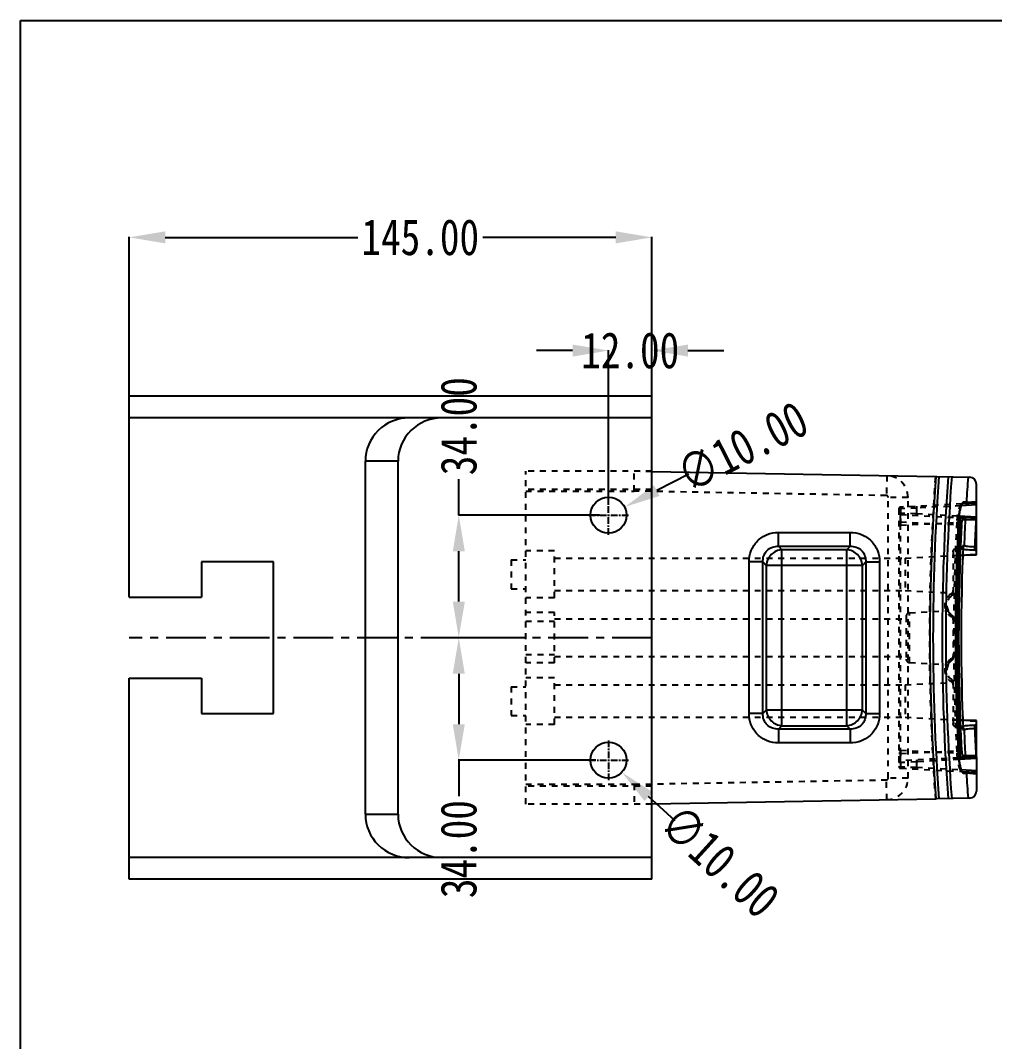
# Model space of a CAD drawing. Header units: millimetres. Extents: x 1147 to 12155, y -6137 to -4403.
# Drawn here: x 9111.6 to 9381.9, y -5261.1 to -4977.8 of the extents above; entities that cross this region are included whole.
import ezdxf

# ---------------------------------------------------------------- set-up
doc = ezdxf.new("R2010")
doc.units = ezdxf.units.MM
doc.header["$LTSCALE"] = 16.335
doc.header["$PDMODE"] = 3
doc.header["$PDSIZE"] = 0.3125
doc.linetypes.add('CENTER', pattern=[0.6, 0.375, -0.075, 0.075, -0.075])
doc.linetypes.add('HIDDEN', pattern=[0.2, 0.1, -0.1])
doc.layers.get('0').update_dxf_attribs({"linetype": 'CONTINUOUS'})
doc.layers.get('Defpoints').update_dxf_attribs({"linetype": 'CONTINUOUS'})
doc.layers.add('DEFAULT_2', color=8, linetype='HIDDEN')
doc.styles.get("Standard").update_dxf_attribs({"font": 'txt', "width": 0.8})
doc.dimstyles.get("Standard").update_dxf_attribs({"dimtxt": 0.15625, "dimasz": 0.1875, "dimexe": 0.125, "dimexo": 0.0625, "dimtad": 0, "dimtih": 1, "dimtoh": 1, "dimdsep": 46, "dimtxsty": 'Standard', "dimcen": 0.09, "dimadec": 0, "dimazin": 0, "dimtp": 0.01, "dimtm": 0.01, "dimtfac": 1, "dimtofl": 0, "dimtmove": 0, "dimatfit": 3, "dimfxl": 0, "dimtolj": 1, "dimarcsym": 0})
doc.dimstyles.new('STANDARD$0', dxfattribs={"dimscale": 2, "dimtxt": 3, "dimasz": 3, "dimexe": 1.25, "dimexo": 0.625, "dimgap": 0.5, "dimtad": 0, "dimdsep": 46, "dimlunit": 6, "dimtxsty": 'Standard', "dimblk": 'CLOSEDBLANK', "dimcen": 0, "dimclrt": 2, "dimazin": 2, "dimtfac": 2, "dimtmove": 1, "dimatfit": 3, "dimfxl": 0, "dimtolj": 1, "dimtzin": 0, "dimarcsym": 0})

# ---------------------------------------------------------------- blocks, each defined once
blk = doc.blocks.new('*D1003')
at = {"color": 4, "lineweight": -2}
for p, q in [((9264.8, -5069.4), (9254.8, -5069.4)), ((9274.8, -5111.98), (9274.8, -5069.28)), ((9286.8, -5111.98), (9286.8, -5069.28)), ((9296.8, -5069.4), (9306.8, -5069.4))]:
    blk.add_line(p, q, dxfattribs=at)
at = {"color": 4}
for points in [[(9264.8, -5067.74), (9264.8, -5071.07), (9274.8, -5069.4)], [(9296.8, -5067.74), (9296.8, -5071.07), (9286.8, -5069.4)]]:
    blk.add_solid(points, dxfattribs=at)
at = {"layer": 'Defpoints', "color": 0}
for p in [(9286.8, -5069.4), (9274.8, -5112.04), (9286.8, -5112.04)]:
    blk.add_point(p, dxfattribs=at)
at = {"color": 6, "insert": (9280.8, -5069.4), "char_height": 10, "attachment_point": 5}
blk.add_mtext('\\A1;12.00', dxfattribs=at)
blk = doc.blocks.new('*D1004')
at = {"color": 4, "lineweight": -2}
for p, q in [((9233.24, -5115.07), (9233.24, -5105.07)), ((9272.28, -5115.07), (9233.12, -5115.07)), ((9233.24, -5139.07), (9233.24, -5125.07)), ((9248.72, -5149.07), (9233.12, -5149.07))]:
    blk.add_line(p, q, dxfattribs=at)
at = {"color": 4}
for points in [[(9231.57, -5125.07), (9234.91, -5125.07), (9233.24, -5115.07)], [(9231.57, -5139.07), (9234.91, -5139.07), (9233.24, -5149.07)]]:
    blk.add_solid(points, dxfattribs=at)
at = {"layer": 'Defpoints', "color": 0}
for p in [(9272.34, -5115.07), (9233.24, -5149.07), (9248.78, -5149.07)]:
    blk.add_point(p, dxfattribs=at)
at = {"color": 6, "insert": (9233.24, -5090.4), "char_height": 10, "attachment_point": 5, "rotation": 90}
blk.add_mtext('\\A1;34.00', dxfattribs=at)
blk = doc.blocks.new('*D1005')
at = {"color": 4, "lineweight": -2}
for p, q in [((9248.72, -5149.07), (9233.11, -5149.07)), ((9233.23, -5159.07), (9233.23, -5173.07)), ((9271.24, -5183.07), (9233.11, -5183.07)), ((9233.23, -5183.07), (9233.23, -5193.07))]:
    blk.add_line(p, q, dxfattribs=at)
at = {"color": 4}
for points in [[(9231.56, -5159.07), (9234.9, -5159.07), (9233.23, -5149.07)], [(9231.56, -5173.07), (9234.9, -5173.07), (9233.23, -5183.07)]]:
    blk.add_solid(points, dxfattribs=at)
at = {"layer": 'Defpoints', "color": 0}
for p in [(9248.78, -5149.07), (9233.23, -5183.07), (9271.3, -5183.07)]:
    blk.add_point(p, dxfattribs=at)
at = {"color": 6, "insert": (9233.23, -5207.73), "char_height": 10, "attachment_point": 5, "rotation": 90}
blk.add_mtext('\\A1;34.00', dxfattribs=at)
blk = doc.blocks.new('*D1006')
at = {"color": 4, "lineweight": -2}
blk.add_line((9293.31, -5199.87), (9285.91, -5193.15), dxfattribs=at)
at = {"color": 4}
blk.add_solid([(9287.03, -5191.92), (9284.79, -5194.39), (9278.51, -5186.43)], dxfattribs=at)
at = {"layer": 'Defpoints', "color": 0}
for p in [(9271.1, -5179.71), (9278.51, -5186.43)]:
    blk.add_point(p, dxfattribs=at)
at = {"color": 6, "insert": (9305.65, -5211.08), "char_height": 10, "attachment_point": 5, "rotation": 317.7579}
blk.add_mtext('\\A1;∅10.00', dxfattribs=at)
blk = doc.blocks.new('*D1007')
at = {"color": 4, "lineweight": -2}
blk.add_line((9297.08, -5103.71), (9288.17, -5108.26), dxfattribs=at)
at = {"color": 4}
blk.add_solid([(9287.41, -5106.77), (9288.92, -5109.74), (9279.26, -5112.8)], dxfattribs=at)
at = {"layer": 'Defpoints', "color": 0}
for p in [(9279.26, -5112.8), (9270.35, -5117.34)]:
    blk.add_point(p, dxfattribs=at)
at = {"color": 6, "insert": (9311.93, -5096.15), "char_height": 10, "attachment_point": 5, "rotation": 27.0099}
blk.add_mtext('\\A1;∅10.00', dxfattribs=at)
blk = doc.blocks.new('*D1002')
at = {"color": 4, "lineweight": -2}
for p, q in [((9141.8, -5082.01), (9141.8, -5037.87)), ((9151.8, -5038), (9205.21, -5038)), ((9276.8, -5038), (9239.88, -5038)), ((9286.8, -5082.51), (9286.8, -5037.87))]:
    blk.add_line(p, q, dxfattribs=at)
at = {"color": 4}
for points in [[(9151.8, -5036.33), (9151.8, -5039.67), (9141.8, -5038)], [(9276.8, -5036.33), (9276.8, -5039.67), (9286.8, -5038)]]:
    blk.add_solid(points, dxfattribs=at)
at = {"layer": 'Defpoints', "color": 0}
for p in [(9141.8, -5038), (9141.8, -5082.07), (9286.8, -5082.57)]:
    blk.add_point(p, dxfattribs=at)
at = {"color": 6, "insert": (9222.55, -5038), "char_height": 10, "attachment_point": 5}
blk.add_mtext('\\A1;145.00', dxfattribs=at)

msp = doc.modelspace()

# ---------------------------------------------------------------- linework, layer by layer
at = {"color": 7, "linetype": 'Continuous'}
for p, q in [((9286.804, -5082.068), (9141.804, -5082.068)), ((9141.804, -5137.818), (9141.804, -5082.068)), ((9286.804, -5216.068), (9286.804, -5082.068)), ((9286.804, -5088.068), (9141.804, -5088.068)), ((9207.32, -5198.068), (9207.32, -5100.068)), ((9216.4, -5100.068), (9207.32, -5100.068)), ((9216.4, -5198.068), (9216.4, -5100.068)), ((9286.804, -5102.994), (9365.61, -5104.369)), ((9365.869, -5104.374), (9374.938, -5104.532)), ((9376.904, -5126.056), (9376.904, -5106.532)), ((9376.904, -5112.241), (9372.634, -5112.464)), ((9376.904, -5111.74), (9372.905, -5111.95)), ((9374.073, -5111.442), (9373.259, -5111.485)), ((9374.073, -5111.442), (9376.903, -5111.24)), ((9376.904, -5116.011), (9371.986, -5115.753)), ((9372.043, -5115.256), (9376.904, -5115.511)), ((9373.133, -5116.318), (9373.783, -5116.352)), ((9376.74, -5116.506), (9373.783, -5116.352)), ((9376.74, -5116.506), (9376.767, -5116.004)), ((9376.74, -5116.506), (9376.904, -5116.514)), ((9371.856, -5117.755), (9372.29, -5117.777)), ((9371.881, -5117.076), (9371.871, -5117.076)), ((9321.976, -5123.717), (9321.976, -5119.854)), ((9321.976, -5119.854), (9341.808, -5119.854)), ((9341.808, -5123.717), (9341.808, -5119.854)), ((9321.976, -5123.717), (9322.913, -5124.655)), ((9321.976, -5123.717), (9341.808, -5123.717)), ((9322.913, -5173.481), (9322.913, -5124.655)), ((9340.87, -5124.655), (9322.913, -5124.655)), ((9341.808, -5123.717), (9340.87, -5124.655)), ((9340.87, -5173.481), (9340.87, -5124.655)), ((9373.193, -5123.276), (9373.436, -5123.433)), ((9376.385, -5124.788), (9376.385, -5123.79)), ((9376.904, -5123.79), (9376.385, -5123.79)), ((9376.385, -5124.788), (9376.904, -5124.788)), ((9313.765, -5170.072), (9313.765, -5128.064)), ((9317.629, -5128.064), (9313.765, -5128.064)), ((9317.629, -5170.072), (9317.629, -5128.064)), ((9317.629, -5128.064), (9318.567, -5129.002)), ((9318.567, -5129.002), (9318.567, -5169.135)), ((9345.217, -5129.002), (9318.567, -5129.002)), ((9346.154, -5128.064), (9345.217, -5129.002)), ((9345.217, -5169.135), (9345.217, -5129.002)), ((9346.154, -5128.064), (9346.154, -5170.072)), ((9346.154, -5128.064), (9350.018, -5128.064)), ((9350.018, -5128.064), (9350.018, -5170.072)), ((9141.804, -5216.068), (9141.804, -5160.318)), ((9317.629, -5170.072), (9313.765, -5170.072)), ((9317.629, -5170.072), (9318.567, -5169.135)), ((9345.217, -5169.135), (9318.567, -5169.135)), ((9346.154, -5170.072), (9345.217, -5169.135)), ((9346.154, -5170.072), (9350.018, -5170.072)), ((9376.904, -5182.125), (9376.904, -5172.08)), ((9321.976, -5174.419), (9322.913, -5173.481)), ((9321.976, -5174.419), (9321.976, -5178.283)), ((9341.808, -5174.419), (9321.976, -5174.419)), ((9322.913, -5173.481), (9340.87, -5173.481)), ((9341.808, -5174.419), (9340.87, -5173.481)), ((9341.808, -5174.419), (9341.808, -5178.283)), ((9373.436, -5174.703), (9373.193, -5174.861)), ((9376.385, -5174.346), (9376.385, -5173.348)), ((9376.904, -5173.348), (9376.385, -5173.348)), ((9376.385, -5174.346), (9376.904, -5174.346)), ((9341.808, -5178.283), (9321.976, -5178.283)), ((9371.856, -5180.382), (9372.29, -5180.359)), ((9371.881, -5181.061), (9371.871, -5181.061)), ((9373.783, -5181.784), (9373.133, -5181.818)), ((9373.783, -5181.784), (9376.74, -5181.631)), ((9376.904, -5181.622), (9376.74, -5181.631)), ((9376.767, -5182.133), (9376.74, -5181.631)), ((9376.904, -5182.125), (9371.986, -5182.383)), ((9376.904, -5182.626), (9372.044, -5182.88)), ((9376.904, -5182.434), (9376.904, -5191.605)), ((9372.635, -5185.672), (9376.904, -5185.896)), ((9372.887, -5186.185), (9376.904, -5186.396)), ((9373.259, -5186.651), (9374.073, -5186.694)), ((9376.903, -5186.897), (9374.073, -5186.694)), ((9286.804, -5195.143), (9365.61, -5193.767)), ((9374.938, -5193.604), (9365.869, -5193.763)), ((9207.32, -5198.068), (9216.4, -5198.068)), ((9286.804, -5210.068), (9141.804, -5210.068)), ((9286.804, -5216.068), (9141.804, -5216.068))]:
    msp.add_line(p, q, dxfattribs=at)
at = {"color": 1, "linetype": 'CENTER', "ltscale": 0.310989}
for p, q in [((9274.804, -5120.568), (9274.804, -5109.568)), ((9269.304, -5115.068), (9280.304, -5115.068)), ((9274.804, -5177.568), (9274.804, -5188.568)), ((9269.304, -5183.068), (9280.304, -5183.068))]:
    msp.add_line(p, q, dxfattribs=at)
at = {"color": 2, "linetype": 'Continuous'}
for p, q in [((9161.804, -5128.068), (9161.804, -5137.818)), ((9181.804, -5128.068), (9161.804, -5128.068)), ((9181.804, -5170.068), (9181.804, -5128.068)), ((9141.804, -5137.818), (9161.804, -5137.818)), ((9141.804, -5160.318), (9161.804, -5160.318)), ((9161.804, -5160.318), (9161.804, -5170.068)), ((9161.804, -5170.068), (9181.804, -5170.068))]:
    msp.add_line(p, q, dxfattribs=at)
at = {"color": 1, "linetype": 'CENTER', "ltscale": 1.803734}
msp.add_line((9286.804, -5149.068), (9141.804, -5149.068), dxfattribs=at)
msp.add_lwpolyline([(9111.604, -4977.81), (10322.325, -4977.81), (10322.325, -5544.438), (9111.604, -5544.438)], close=True)
at = {"color": 7, "linetype": 'Continuous'}
for points in [[(9371.881, -5117.076), (9371.887, -5116.96), (9371.964, -5115.95), (9372.071, -5115.012), (9372.202, -5114.174), (9372.347, -5113.456), (9372.5, -5112.867), (9372.651, -5112.416), (9372.789, -5112.106)], [(9372.789, -5112.106), (9372.892, -5111.944), (9372.904, -5111.929)], [(9371.881, -5181.061), (9371.133, -5160.059), (9371.131, -5138.151), (9371.881, -5117.076)], [(9372.793, -5186.037), (9372.656, -5185.734), (9372.506, -5185.29), (9372.354, -5184.711), (9372.209, -5184.001), (9372.078, -5183.174), (9371.97, -5182.247), (9371.891, -5181.246), (9371.881, -5181.061)], [(9372.896, -5186.207), (9372.905, -5186.212), (9372.893, -5186.195), (9372.793, -5186.037)]]:
    msp.add_lwpolyline(points, dxfattribs=at)
for centre in [(9274.804, -5115.068), (9274.804, -5183.068)]:
    msp.add_circle(centre, 5)
for centre, radius, start, end in [((9969.004, -5149.068), 605.047, 175.763308, 184.236692), ((9969.004, -5149.068), 604.186, 175.758693, 184.241307), ((9969.004, -5149.068), 601.639, 175.744953, 184.255047), ((9969.004, -5149.068), 600.652, 175.739599, 184.260401), ((9969.004, -5149.068), 596.119, 175.71478, 176.381194), ((9374.904, -5106.532), 2, 0, 89), ((9969.004, -5149.068), 596.119, 176.854001, 177.535323), ((9969.004, -5149.068), 593.158, 176.853071, 177.557544), ((9975.104, -5149.068), 604.08, 176.963826, 183.036172), ((9963.044, -5149.068), 591.582, 176.968016, 183.031985), ((9963.044, -5149.068), 591.115, 176.968124, 183.031864), ((9969.004, -5149.068), 596.368, 177.521238, 182.478762), ((9969.004, -5149.068), 596.119, 182.464677, 183.145999), ((9969.004, -5149.068), 593.158, 182.442456, 183.146929), ((9969.004, -5149.068), 596.119, 183.618806, 184.28522), ((9374.904, -5191.605), 2, 271, 0)]:
    msp.add_arc(centre, radius, start, end, dxfattribs=at)
for centre, major_axis, start_param, end_param in [((9219.505, -5100.068), (12.185, 0), 1.5707963, 3.1415927), ((9228.586, -5100.068), (-12.185, 0), -1.5707963, 0), ((9219.505, -5198.068), (12.185, 0), -3.1415927, -1.5707963), ((9228.586, -5198.068), (12.185, 0), 3.1415927, 4.712389)]:
    msp.add_ellipse(centre, major_axis=major_axis, ratio=0.9848078, start_param=start_param, end_param=end_param, dxfattribs=at)
for points, knots in [([(9372.762, -5112.055), (9372.636, -5112.333), (9372.42, -5113.015), (9372.172, -5114.178), (9371.979, -5115.565), (9371.899, -5116.557), (9371.872, -5117.072)], [0, 0, 0, 0, 0.1793476, 0.4170713, 0.697268, 1, 1, 1, 1]), ([(9373.015, -5111.633), (9372.993, -5111.659), (9372.892, -5111.789), (9372.816, -5111.936), (9372.762, -5112.055)], [0, 0, 0, 0, 0.2080836, 1, 1, 1, 1]), ([(9372.792, -5111.956), (9372.87, -5111.952), (9373.029, -5111.904), (9373.146, -5111.785), (9373.188, -5111.716)], [0, 0, 0, 0, 0.491662, 1, 1, 1, 1]), ([(9373.259, -5111.485), (9373.238, -5111.486), (9373.142, -5111.506), (9373.066, -5111.576), (9373.015, -5111.633)], [0, 0, 0, 0, 0.2099883, 1, 1, 1, 1]), ([(9373.188, -5111.716), (9373.198, -5111.699), (9373.235, -5111.627), (9373.255, -5111.546), (9373.259, -5111.485)], [0, 0, 0, 0, 0.2432095, 1, 1, 1, 1]), ([(9373.607, -5111.913), (9373.726, -5111.907), (9373.965, -5111.799), (9374.066, -5111.56), (9374.073, -5111.442)], [0, 0, 0, 0, 0.5022883, 1, 1, 1, 1]), ([(9372.29, -5117.777), (9372.303, -5117.52), (9372.341, -5117.045), (9372.416, -5116.49), (9372.491, -5116.134), (9372.547, -5115.952), (9372.593, -5115.84), (9372.645, -5115.788), (9372.667, -5115.789)], [0, 0, 0, 0, 0.3765855, 0.6945671, 0.8166197, 0.9086773, 0.9685999, 1, 1, 1, 1]), ([(9372.667, -5115.789), (9372.793, -5115.796), (9373.051, -5115.919), (9373.14, -5116.19), (9373.133, -5116.318)], [0, 0, 0, 0, 0.4967133, 1, 1, 1, 1]), ([(9372.756, -5117.803), (9372.767, -5117.609), (9372.8, -5117.25), (9372.871, -5116.836), (9372.95, -5116.567), (9373.009, -5116.424), (9373.08, -5116.319), (9373.133, -5116.318)], [0, 0, 0, 0, 0.3719411, 0.6859985, 0.8069, 0.8990414, 1, 1, 1, 1]), ([(9373.317, -5115.823), (9373.443, -5115.83), (9373.701, -5115.953), (9373.79, -5116.224), (9373.783, -5116.352)], [0, 0, 0, 0, 0.4967176, 1, 1, 1, 1]), ([(9372.29, -5117.777), (9372.344, -5117.78), (9372.499, -5117.789), (9372.655, -5117.796), (9372.756, -5117.803)], [0, 0, 0, 0, 0.3486116, 1, 1, 1, 1]), ([(9313.765, -5128.064), (9313.765, -5126.993), (9314.168, -5124.826), (9315.98, -5122.069), (9318.737, -5120.256), (9320.904, -5119.854), (9321.976, -5119.854)], [0, 0, 0, 0, 0.2500667, 0.4999766, 0.749904, 1, 1, 1, 1]), ([(9341.808, -5119.854), (9342.879, -5119.854), (9345.046, -5120.256), (9347.803, -5122.068), (9349.616, -5124.826), (9350.018, -5126.993), (9350.018, -5128.064)], [0, 0, 0, 0, 0.2500667, 0.4999766, 0.749904, 1, 1, 1, 1]), ([(9317.629, -5128.064), (9317.599, -5127.489), (9317.743, -5126.306), (9318.683, -5124.772), (9320.218, -5123.831), (9321.4, -5123.687), (9321.976, -5123.717)], [0, 0, 0, 0, 0.2489164, 0.499972, 0.7510509, 1, 1, 1, 1]), ([(9322.913, -5124.655), (9322.364, -5124.692), (9321.262, -5124.979), (9319.868, -5125.957), (9318.89, -5127.35), (9318.604, -5128.452), (9318.567, -5129.002)], [0, 0, 0, 0, 0.2480086, 0.5, 0.7519914, 1, 1, 1, 1]), ([(9345.217, -5129.002), (9345.18, -5128.452), (9344.893, -5127.35), (9343.915, -5125.957), (9342.522, -5124.979), (9341.419, -5124.692), (9340.87, -5124.655)], [0, 0, 0, 0, 0.2480086, 0.5, 0.7519914, 1, 1, 1, 1]), ([(9341.808, -5123.717), (9342.383, -5123.687), (9343.565, -5123.831), (9345.1, -5124.771), (9346.041, -5126.306), (9346.185, -5127.489), (9346.154, -5128.064)], [0, 0, 0, 0, 0.2489164, 0.499972, 0.7510509, 1, 1, 1, 1]), ([(9376.385, -5124.788), (9375.772, -5124.788), (9374.682, -5124.757), (9373.593, -5124.663), (9373.123, -5124.582)], [0, 0, 0, 0, 0.5619288, 1, 1, 1, 1]), ([(9373.192, -5124.033), (9373.226, -5123.993), (9373.355, -5123.817), (9373.425, -5123.598), (9373.436, -5123.433)], [0, 0, 0, 0, 0.2391667, 1, 1, 1, 1]), ([(9373.436, -5123.433), (9373.477, -5123.468), (9373.596, -5123.527), (9373.819, -5123.596), (9374.118, -5123.657), (9374.639, -5123.732), (9375.403, -5123.787), (9376.044, -5123.795), (9376.385, -5123.79)], [0, 0, 0, 0, 0.0532986, 0.1313799, 0.2337205, 0.3580976, 0.6590246, 1, 1, 1, 1]), ([(9373.11, -5126.148), (9373.424, -5126.138), (9374.688, -5126.102), (9375.952, -5126.075), (9376.904, -5126.056)], [0, 0, 0, 0, 0.2479238, 1, 1, 1, 1]), ([(9321.976, -5178.283), (9320.904, -5178.283), (9318.738, -5177.881), (9315.98, -5176.068), (9314.168, -5173.311), (9313.765, -5171.144), (9313.765, -5170.072)], [0, 0, 0, 0, 0.2500667, 0.4999766, 0.749904, 1, 1, 1, 1]), ([(9321.976, -5174.419), (9321.4, -5174.449), (9320.218, -5174.306), (9318.683, -5173.365), (9317.743, -5171.83), (9317.599, -5170.648), (9317.629, -5170.072)], [0, 0, 0, 0, 0.2489164, 0.499972, 0.7510509, 1, 1, 1, 1]), ([(9318.567, -5169.135), (9318.604, -5169.684), (9318.89, -5170.786), (9319.868, -5172.18), (9321.262, -5173.158), (9322.364, -5173.445), (9322.913, -5173.481)], [0, 0, 0, 0, 0.2480086, 0.5, 0.7519914, 1, 1, 1, 1]), ([(9340.87, -5173.481), (9341.419, -5173.445), (9342.522, -5173.158), (9343.915, -5172.18), (9344.893, -5170.786), (9345.18, -5169.684), (9345.217, -5169.135)], [0, 0, 0, 0, 0.2480086, 0.5, 0.7519914, 1, 1, 1, 1]), ([(9350.018, -5170.072), (9350.018, -5171.144), (9349.616, -5173.31), (9347.803, -5176.068), (9345.046, -5177.88), (9342.879, -5178.283), (9341.808, -5178.283)], [0, 0, 0, 0, 0.2500667, 0.4999766, 0.749904, 1, 1, 1, 1]), ([(9346.154, -5170.072), (9346.185, -5170.648), (9346.041, -5171.83), (9345.1, -5173.365), (9343.566, -5174.306), (9342.383, -5174.449), (9341.808, -5174.419)], [0, 0, 0, 0, 0.2489164, 0.499972, 0.7510509, 1, 1, 1, 1]), ([(9376.904, -5172.08), (9376.585, -5172.074), (9375.321, -5172.048), (9374.057, -5172.019), (9373.11, -5171.988)], [0, 0, 0, 0, 0.2514991, 1, 1, 1, 1]), ([(9373.121, -5173.554), (9373.592, -5173.473), (9374.681, -5173.379), (9375.772, -5173.348), (9376.385, -5173.348)], [0, 0, 0, 0, 0.4379914, 1, 1, 1, 1]), ([(9373.192, -5174.103), (9373.226, -5174.143), (9373.355, -5174.319), (9373.425, -5174.538), (9373.436, -5174.703)], [0, 0, 0, 0, 0.2391651, 1, 1, 1, 1]), ([(9376.385, -5174.346), (9376.044, -5174.341), (9375.403, -5174.35), (9374.639, -5174.405), (9374.118, -5174.479), (9373.819, -5174.541), (9373.596, -5174.61), (9373.477, -5174.669), (9373.436, -5174.703)], [0, 0, 0, 0, 0.3411208, 0.6419944, 0.766305, 0.8686554, 0.946692, 1, 1, 1, 1]), ([(9371.872, -5181.064), (9371.899, -5181.58), (9371.979, -5182.572), (9372.173, -5183.96), (9372.421, -5185.124), (9372.637, -5185.806), (9372.763, -5186.084)], [0, 0, 0, 0, 0.3028059, 0.5830343, 0.8207174, 1, 1, 1, 1]), ([(9372.29, -5180.359), (9372.342, -5180.356), (9372.498, -5180.348), (9372.653, -5180.34), (9372.756, -5180.333)], [0, 0, 0, 0, 0.3384041, 1, 1, 1, 1]), ([(9372.667, -5182.347), (9372.645, -5182.349), (9372.591, -5182.297), (9372.548, -5182.184), (9372.491, -5182.003), (9372.416, -5181.647), (9372.34, -5181.091), (9372.304, -5180.617), (9372.29, -5180.359)], [0, 0, 0, 0, 0.0318228, 0.0914948, 0.1834759, 0.305523, 0.6234901, 1, 1, 1, 1]), ([(9372.756, -5180.333), (9372.767, -5180.527), (9372.8, -5180.883), (9372.872, -5181.3), (9372.948, -5181.565), (9373.005, -5181.699), (9373.059, -5181.788), (9373.112, -5181.819), (9373.133, -5181.818)], [0, 0, 0, 0, 0.3692241, 0.6824602, 0.8029251, 0.8952735, 0.9592993, 1, 1, 1, 1]), ([(9373.317, -5182.313), (9373.443, -5182.307), (9373.701, -5182.183), (9373.79, -5181.912), (9373.783, -5181.784)], [0, 0, 0, 0, 0.4967165, 1, 1, 1, 1]), ([(9372.667, -5182.347), (9372.793, -5182.341), (9373.051, -5182.217), (9373.14, -5181.946), (9373.133, -5181.818)], [0, 0, 0, 0, 0.4967109, 1, 1, 1, 1]), ([(9372.763, -5186.084), (9372.783, -5186.128), (9372.854, -5186.275), (9372.94, -5186.418), (9373.016, -5186.505)], [0, 0, 0, 0, 0.2931548, 1, 1, 1, 1]), ([(9372.792, -5186.18), (9372.87, -5186.185), (9373.027, -5186.232), (9373.143, -5186.348), (9373.185, -5186.416)], [0, 0, 0, 0, 0.4925261, 1, 1, 1, 1]), ([(9373.016, -5186.505), (9373.035, -5186.526), (9373.101, -5186.594), (9373.192, -5186.649), (9373.259, -5186.651)], [0, 0, 0, 0, 0.303781, 1, 1, 1, 1]), ([(9373.185, -5186.416), (9373.195, -5186.433), (9373.234, -5186.506), (9373.255, -5186.589), (9373.259, -5186.651)], [0, 0, 0, 0, 0.2429481, 1, 1, 1, 1]), ([(9373.607, -5186.223), (9373.726, -5186.229), (9373.965, -5186.337), (9374.066, -5186.577), (9374.073, -5186.694)], [0, 0, 0, 0, 0.5022922, 1, 1, 1, 1])]:
    msp.add_open_spline(points, degree=3, knots=knots, dxfattribs=at)
at = {"layer": 'DEFAULT_2', "color": 8, "linetype": 'HIDDEN'}
for p, q in [((9251.804, -5195.228), (9251.804, -5102.908)), ((9286.804, -5102.908), (9251.804, -5102.908)), ((9281.86, -5108.408), (9281.908, -5102.908)), ((9286.804, -5102.994), (9281.908, -5102.908)), ((9352.008, -5104.132), (9351.912, -5109.631)), ((9365.61, -5104.369), (9365.869, -5104.374)), ((9286.804, -5107.908), (9251.804, -5107.908)), ((9251.804, -5108.408), (9281.86, -5108.408)), ((9351.912, -5109.631), (9281.86, -5108.408)), ((9352.404, -5188.005), (9352.404, -5110.131)), ((9357.904, -5110.131), (9352.404, -5110.131)), ((9357.904, -5188.005), (9357.904, -5110.131)), ((9360.26, -5113.113), (9355.347, -5113.345)), ((9355.347, -5113.345), (9355.347, -5184.792)), ((9372.905, -5111.95), (9355.821, -5112.845)), ((9372.634, -5112.464), (9360.26, -5113.113)), ((9360.26, -5113.113), (9360.26, -5114.638)), ((9355.347, -5114.407), (9360.26, -5114.638)), ((9355.821, -5114.906), (9371.986, -5115.753)), ((9360.26, -5114.638), (9372.043, -5115.256)), ((9355.821, -5116.914), (9355.347, -5116.914)), ((9355.821, -5117.866), (9355.347, -5117.866)), ((9355.821, -5181.222), (9355.821, -5116.914)), ((9355.821, -5116.914), (9371.856, -5117.755)), ((9355.821, -5117.866), (9371.405, -5117.049)), ((9259.804, -5124.972), (9251.804, -5124.972)), ((9259.804, -5137.972), (9259.804, -5124.972)), ((9371.435, -5126.198), (9371.435, -5124.223)), ((9372.194, -5124.223), (9371.435, -5124.223)), ((9372.45, -5124.389), (9372.194, -5124.223)), ((9247.804, -5127.472), (9247.804, -5135.472)), ((9247.804, -5127.472), (9251.804, -5127.472)), ((9259.804, -5126.972), (9357.101, -5126.972)), ((9357.101, -5126.972), (9371.168, -5126.235)), ((9357.101, -5126.972), (9357.101, -5135.972)), ((9370.429, -5125.236), (9370.429, -5136.59)), ((9371.862, -5126.198), (9371.435, -5126.198)), ((9371.862, -5126.198), (9376.904, -5125.934)), ((9247.804, -5135.472), (9251.804, -5135.472)), ((9259.804, -5135.972), (9357.101, -5135.972)), ((9357.101, -5135.972), (9370.423, -5136.67)), ((9259.804, -5137.972), (9251.804, -5137.972)), ((9259.804, -5142.068), (9251.804, -5142.068)), ((9259.804, -5156.068), (9259.804, -5142.069)), ((9358.311, -5142.15), (9369.064, -5141.586)), ((9251.804, -5144.438), (9259.804, -5144.438)), ((9259.804, -5143.818), (9357.358, -5143.818)), ((9357.358, -5143.154), (9357.358, -5154.982)), ((9358.311, -5155.987), (9358.311, -5142.15)), ((9369.922, -5143.197), (9369.971, -5142.736)), ((9370.429, -5143.628), (9370.429, -5154.508)), ((9251.804, -5153.698), (9259.804, -5153.698)), ((9259.804, -5156.068), (9251.804, -5156.068)), ((9259.804, -5154.318), (9357.358, -5154.318)), ((9358.311, -5155.987), (9369.064, -5156.55)), ((9369.972, -5155.4), (9369.922, -5154.939)), ((9259.804, -5160.164), (9251.804, -5160.164)), ((9259.804, -5173.165), (9259.804, -5160.164)), ((9357.101, -5162.164), (9370.422, -5161.466)), ((9370.429, -5161.546), (9370.429, -5172.901)), ((9247.804, -5162.664), (9247.804, -5170.664)), ((9247.804, -5162.664), (9251.804, -5162.664)), ((9259.804, -5162.164), (9357.101, -5162.164)), ((9357.101, -5162.164), (9357.101, -5171.164)), ((9247.804, -5170.664), (9251.804, -5170.664)), ((9259.804, -5173.164), (9251.804, -5173.164)), ((9259.804, -5171.164), (9357.101, -5171.164)), ((9357.101, -5171.164), (9371.168, -5171.902)), ((9371.435, -5171.938), (9371.435, -5173.914)), ((9371.862, -5171.938), (9371.435, -5171.938)), ((9371.862, -5171.938), (9376.904, -5172.202)), ((9372.194, -5173.914), (9371.435, -5173.914)), ((9372.194, -5173.914), (9372.45, -5173.748)), ((9355.821, -5180.27), (9355.347, -5180.27)), ((9355.821, -5181.222), (9355.347, -5181.222)), ((9355.821, -5180.27), (9371.405, -5181.087)), ((9355.821, -5181.222), (9371.856, -5180.382)), ((9360.26, -5183.498), (9355.347, -5183.73)), ((9371.986, -5182.383), (9355.821, -5183.23)), ((9372.044, -5182.88), (9360.26, -5183.498)), ((9360.26, -5183.498), (9360.26, -5185.023)), ((9376.904, -5182.125), (9376.904, -5182.434)), ((9355.347, -5184.792), (9360.26, -5185.023)), ((9355.821, -5185.291), (9372.887, -5186.185)), ((9360.26, -5185.023), (9372.635, -5185.672)), ((9372.79, -5186.18), (9372.896, -5186.207)), ((9251.804, -5189.728), (9281.86, -5189.728)), ((9286.804, -5190.228), (9251.804, -5190.228)), ((9281.86, -5189.728), (9351.912, -5188.505)), ((9281.86, -5189.728), (9281.908, -5195.228)), ((9352.008, -5194.005), (9351.912, -5188.505)), ((9357.904, -5188.005), (9352.404, -5188.005)), ((9286.804, -5195.228), (9251.804, -5195.228)), ((9281.908, -5195.228), (9286.804, -5195.143)), ((9365.869, -5193.763), (9365.61, -5193.767))]:
    msp.add_line(p, q, dxfattribs=at)
msp.add_lwpolyline([(9372.904, -5111.929), (9372.906, -5111.924), (9372.791, -5111.956)], dxfattribs=at)
for centre, radius, start, end in [((9351.904, -5110.131), 6, 0, 89), ((9969.004, -5149.068), 605.185, 175.764047, 184.235953), ((9351.904, -5110.131), 0.5, 0, 89), ((9355.847, -5113.345), 0.5, 93, 180), ((9355.847, -5114.407), 0.5, 180, 267), ((9975.103, -5149.068), 604.547, 176.963992, 183.036007), ((9369.423, -5135.967), 1.006, 299.7246, 0.02115), ((9371.737, -5140.019), 3.66, 119.72182, 240.27817), ((9371.737, -5140.019), 3.098, 124.31582, 210.39304), ((9394.335, -5134.473), 24.528, 185.53897, 186.99514), ((9358.363, -5143.154), 1.006, 93, 180), ((9369.423, -5144.071), 1.006, 359.98731, 60.27098), ((9358.363, -5154.983), 1.006, 180, 267), ((9371.737, -5158.118), 3.66, 119.72182, 240.27817), ((9369.423, -5154.066), 1.006, 299.72549, 0.02027), ((9371.737, -5158.118), 3.098, 149.60696, 235.68464), ((9394.334, -5163.664), 24.526, 173.00308, 174.45934), ((9369.423, -5162.17), 1.006, 359.98793, 60.27036), ((9355.847, -5183.73), 0.5, 93, 180), ((9355.847, -5184.792), 0.5, 180, 267), ((9351.904, -5188.005), 0.5, 271, 0), ((9351.904, -5188.005), 6, 271, 0)]:
    msp.add_arc(centre, radius, start, end, dxfattribs=at)
for centre, major_axis, start_param, end_param in [((9371.435, -5127.211), (0, 1.013), 0, 0.2688037), ((9371.435, -5170.925), (0, -1.013), -0.2688037, 0)]:
    msp.add_ellipse(centre, major_axis=major_axis, ratio=0.9925462, start_param=start_param, end_param=end_param, dxfattribs=at)
for points, knots in [([(9355.821, -5112.845), (9355.819, -5112.845), (9355.821, -5112.858), (9355.817, -5112.872), (9355.817, -5112.905), (9355.816, -5112.946), (9355.815, -5113), (9355.814, -5113.095), (9355.813, -5113.242), (9355.811, -5113.452), (9355.81, -5113.705), (9355.81, -5113.997), (9355.81, -5114.459), (9355.81, -5115.112), (9355.813, -5115.969), (9355.816, -5116.899), (9355.819, -5117.539), (9355.821, -5117.866)], [0, 0, 0, 0, 0.0012438, 0.0048704, 0.0108814, 0.0192668, 0.0300147, 0.0431006, 0.0761371, 0.1180709, 0.1685017, 0.2269368, 0.2928279, 0.4443561, 0.6172309, 0.8048996, 1, 1, 1, 1]), ([(9360.242, -5112.614), (9360.239, -5112.614), (9360.244, -5112.634), (9360.239, -5112.655), (9360.243, -5112.704), (9360.243, -5112.764), (9360.247, -5112.839), (9360.252, -5112.957), (9360.256, -5113.049), (9360.26, -5113.113)], [0, 0, 0, 0, 0.0197021, 0.0766266, 0.1688098, 0.2930681, 0.4445144, 0.6179302, 1, 1, 1, 1]), ([(9372.792, -5111.956), (9372.713, -5111.96), (9372.589, -5112.042), (9372.463, -5112.196), (9372.307, -5112.449), (9372.126, -5112.875), (9371.931, -5113.504), (9371.753, -5114.264), (9371.544, -5115.456), (9371.446, -5116.4), (9371.405, -5117.049)], [0, 0, 0, 0, 0.0436997, 0.0742177, 0.1116251, 0.2074202, 0.3298831, 0.4754961, 0.6395922, 1, 1, 1, 1]), ([(9355.821, -5116.914), (9355.819, -5116.784), (9355.816, -5116.527), (9355.813, -5116.155), (9355.81, -5115.812), (9355.81, -5115.511), (9355.81, -5115.293), (9355.811, -5115.148), (9355.812, -5115.064), (9355.815, -5114.999), (9355.814, -5114.948), (9355.82, -5114.926), (9355.817, -5114.906), (9355.821, -5114.906)], [0, 0, 0, 0, 0.1951054, 0.3829617, 0.5559494, 0.7075407, 0.8318123, 0.8821819, 0.9240359, 0.9570053, 0.9807551, 0.9950971, 1, 1, 1, 1]), ([(9360.242, -5115.138), (9360.239, -5115.138), (9360.244, -5115.118), (9360.239, -5115.096), (9360.243, -5115.047), (9360.243, -5114.987), (9360.247, -5114.912), (9360.252, -5114.795), (9360.256, -5114.702), (9360.26, -5114.638)], [0, 0, 0, 0, 0.0197021, 0.0766266, 0.1688098, 0.2930682, 0.4445145, 0.6179302, 1, 1, 1, 1]), ([(9371.404, -5117.049), (9371.463, -5117.052), (9371.547, -5117.057), (9371.654, -5117.063), (9371.723, -5117.066), (9371.782, -5117.07), (9371.826, -5117.072), (9371.852, -5117.074), (9371.868, -5117.074), (9371.874, -5117.077), (9371.881, -5117.075), (9371.881, -5117.076)], [0, 0, 0, 0, 0.3681114, 0.5295352, 0.675539, 0.8022219, 0.9049055, 0.9445128, 0.9744741, 0.9934215, 1, 1, 1, 1]), ([(9370.429, -5125.236), (9370.429, -5125.104), (9370.481, -5124.839), (9370.704, -5124.502), (9371.038, -5124.276), (9371.304, -5124.223), (9371.435, -5124.223)], [0, 0, 0, 0, 0.2500337, 0.5000359, 0.7500187, 1, 1, 1, 1]), ([(9373.193, -5123.276), (9373.188, -5123.402), (9373.128, -5123.654), (9372.902, -5123.969), (9372.575, -5124.175), (9372.32, -5124.223), (9372.194, -5124.223)], [0, 0, 0, 0, 0.2499774, 0.4999553, 0.7499761, 1, 1, 1, 1]), ([(9372.45, -5124.389), (9372.596, -5124.385), (9372.878, -5124.314), (9373.105, -5124.135), (9373.192, -5124.033)], [0, 0, 0, 0, 0.520429, 1, 1, 1, 1]), ([(9373.123, -5124.582), (9372.981, -5124.558), (9372.753, -5124.51), (9372.525, -5124.438), (9372.45, -5124.389)], [0, 0, 0, 0, 0.6153182, 1, 1, 1, 1]), ([(9370.429, -5126.906), (9370.429, -5126.817), (9370.464, -5126.647), (9370.652, -5126.375), (9370.887, -5126.272), (9371.04, -5126.248)], [0, 0, 0, 0, 0.2739475, 0.5194048, 1, 1, 1, 1]), ([(9371.04, -5126.248), (9371.071, -5126.243), (9371.114, -5126.238), (9371.157, -5126.235), (9371.168, -5126.235)], [0, 0, 0, 0, 0.7366262, 1, 1, 1, 1]), ([(9371.862, -5126.198), (9371.964, -5126.193), (9372.38, -5126.173), (9372.796, -5126.159), (9373.11, -5126.148)], [0, 0, 0, 0, 0.2450825, 1, 1, 1, 1]), ([(9370.428, -5136.67), (9370.427, -5136.67), (9370.43, -5136.66), (9370.427, -5136.648), (9370.43, -5136.621), (9370.429, -5136.601), (9370.429, -5136.589)], [0, 0, 0, 0, 0.0628468, 0.2506366, 0.5632084, 1, 1, 1, 1]), ([(9369.971, -5142.736), (9369.785, -5142.605), (9369.546, -5142.395), (9369.306, -5142.096), (9369.191, -5141.923), (9369.116, -5141.784), (9369.075, -5141.692), (9369.059, -5141.636), (9369.052, -5141.611), (9369.057, -5141.586), (9369.064, -5141.586)], [0, 0, 0, 0, 0.4553593, 0.6278233, 0.7654463, 0.8698335, 0.9423366, 0.9670462, 0.9843419, 1, 1, 1, 1]), ([(9369.971, -5142.736), (9370.113, -5142.835), (9370.348, -5143.108), (9370.43, -5143.457), (9370.43, -5143.628)], [0, 0, 0, 0, 0.5014211, 1, 1, 1, 1]), ([(9369.064, -5156.55), (9369.057, -5156.55), (9369.052, -5156.526), (9369.059, -5156.501), (9369.075, -5156.444), (9369.116, -5156.353), (9369.191, -5156.214), (9369.306, -5156.041), (9369.546, -5155.742), (9369.785, -5155.531), (9369.971, -5155.401)], [0, 0, 0, 0, 0.0156581, 0.0329538, 0.0576634, 0.1301665, 0.2345537, 0.3721766, 0.5446407, 1, 1, 1, 1]), ([(9370.43, -5154.508), (9370.43, -5154.68), (9370.348, -5155.028), (9370.113, -5155.302), (9369.972, -5155.4)], [0, 0, 0, 0, 0.4986965, 1, 1, 1, 1]), ([(9370.428, -5161.466), (9370.427, -5161.466), (9370.43, -5161.477), (9370.427, -5161.488), (9370.43, -5161.515), (9370.429, -5161.535), (9370.429, -5161.547)], [0, 0, 0, 0, 0.0628624, 0.2506382, 0.5631618, 1, 1, 1, 1]), ([(9371.041, -5171.889), (9370.887, -5171.864), (9370.653, -5171.762), (9370.464, -5171.49), (9370.429, -5171.319), (9370.429, -5171.23)], [0, 0, 0, 0, 0.4806047, 0.7260592, 1, 1, 1, 1]), ([(9371.435, -5173.914), (9371.304, -5173.914), (9371.038, -5173.861), (9370.704, -5173.634), (9370.481, -5173.297), (9370.429, -5173.032), (9370.429, -5172.901)], [0, 0, 0, 0, 0.2499721, 0.4999485, 0.7499574, 1, 1, 1, 1]), ([(9371.168, -5171.902), (9371.157, -5171.901), (9371.114, -5171.898), (9371.072, -5171.894), (9371.041, -5171.889)], [0, 0, 0, 0, 0.2633642, 1, 1, 1, 1]), ([(9373.11, -5171.988), (9373.005, -5171.985), (9372.589, -5171.97), (9372.172, -5171.954), (9371.862, -5171.938)], [0, 0, 0, 0, 0.2537058, 1, 1, 1, 1]), ([(9372.194, -5173.914), (9372.32, -5173.914), (9372.575, -5173.961), (9372.902, -5174.168), (9373.128, -5174.482), (9373.188, -5174.735), (9373.193, -5174.861)], [0, 0, 0, 0, 0.2500091, 0.5000359, 0.7500281, 1, 1, 1, 1]), ([(9372.45, -5173.748), (9372.525, -5173.699), (9372.752, -5173.626), (9372.979, -5173.579), (9373.121, -5173.554)], [0, 0, 0, 0, 0.3844998, 1, 1, 1, 1]), ([(9372.45, -5173.748), (9372.596, -5173.751), (9372.878, -5173.822), (9373.105, -5174.001), (9373.192, -5174.103)], [0, 0, 0, 0, 0.5204286, 1, 1, 1, 1]), ([(9355.821, -5180.27), (9355.819, -5180.597), (9355.816, -5181.237), (9355.813, -5182.167), (9355.81, -5183.024), (9355.81, -5183.677), (9355.81, -5184.139), (9355.81, -5184.431), (9355.811, -5184.684), (9355.813, -5184.894), (9355.814, -5185.041), (9355.815, -5185.136), (9355.816, -5185.191), (9355.817, -5185.232), (9355.817, -5185.264), (9355.821, -5185.278), (9355.819, -5185.291), (9355.821, -5185.291)], [0, 0, 0, 0, 0.1950585, 0.3826657, 0.5555421, 0.7070819, 0.7729827, 0.831428, 0.8818749, 0.9238193, 0.9568755, 0.9699686, 0.98072, 0.9891096, 0.9951248, 0.9987547, 1, 1, 1, 1]), ([(9355.821, -5183.23), (9355.817, -5183.231), (9355.82, -5183.21), (9355.814, -5183.189), (9355.815, -5183.137), (9355.812, -5183.073), (9355.811, -5182.988), (9355.81, -5182.843), (9355.81, -5182.624), (9355.81, -5182.324), (9355.813, -5181.981), (9355.816, -5181.609), (9355.819, -5181.353), (9355.821, -5181.222)], [0, 0, 0, 0, 0.0049045, 0.0192523, 0.0430195, 0.0760329, 0.1179409, 0.1683637, 0.2927415, 0.4443229, 0.6171911, 0.8049141, 1, 1, 1, 1]), ([(9371.405, -5181.087), (9371.464, -5181.084), (9371.547, -5181.08), (9371.653, -5181.074), (9371.721, -5181.07), (9371.782, -5181.066), (9371.826, -5181.064), (9371.853, -5181.062), (9371.868, -5181.062), (9371.874, -5181.06), (9371.881, -5181.061), (9371.881, -5181.061)], [0, 0, 0, 0, 0.3705947, 0.5254667, 0.6692331, 0.8008351, 0.9069083, 0.9466293, 0.9758689, 0.9938702, 1, 1, 1, 1]), ([(9371.405, -5181.087), (9371.446, -5181.736), (9371.544, -5182.679), (9371.753, -5183.871), (9371.93, -5184.632), (9372.126, -5185.26), (9372.307, -5185.687), (9372.463, -5185.94), (9372.59, -5186.094), (9372.713, -5186.177), (9372.792, -5186.18)], [0, 0, 0, 0, 0.3600827, 0.5241902, 0.6698646, 0.7923956, 0.8882776, 0.9257094, 0.9562561, 1, 1, 1, 1]), ([(9360.242, -5182.999), (9360.239, -5182.999), (9360.244, -5183.019), (9360.239, -5183.04), (9360.243, -5183.089), (9360.243, -5183.149), (9360.247, -5183.224), (9360.252, -5183.342), (9360.256, -5183.434), (9360.26, -5183.498)], [0, 0, 0, 0, 0.0197021, 0.0766266, 0.1688098, 0.2930681, 0.4445144, 0.6179302, 1, 1, 1, 1]), ([(9360.242, -5185.523), (9360.239, -5185.523), (9360.244, -5185.503), (9360.239, -5185.481), (9360.243, -5185.432), (9360.243, -5185.372), (9360.247, -5185.297), (9360.252, -5185.18), (9360.256, -5185.087), (9360.26, -5185.023)], [0, 0, 0, 0, 0.0197021, 0.0766266, 0.1688098, 0.2930682, 0.4445145, 0.6179302, 1, 1, 1, 1])]:
    msp.add_open_spline(points, degree=3, knots=knots, dxfattribs=at)
for points in [[(9370.377, -5136.95), (9370.312, -5137.153), (9370.166, -5137.34), (9369.99, -5137.46)], [(9370.423, -5136.67), (9370.419, -5136.764), (9370.405, -5136.86), (9370.377, -5136.95)], [(9370.377, -5161.187), (9370.312, -5160.984), (9370.167, -5160.797), (9369.99, -5160.676)], [(9370.422, -5161.466), (9370.419, -5161.372), (9370.405, -5161.277), (9370.377, -5161.187)]]:
    msp.add_open_spline(points, degree=3, dxfattribs=at)

# ---------------------------------------------------------------- dimensions: what is measured, and where the dimension line sits
for base, p1, p2, picture, middle in [((9141.804, -5038), (9286.804, -5082.568), (9141.804, -5082.068), '*D1002', (9222.546, -5038)), ((9286.804, -5069.404), (9274.804, -5112.04), (9286.804, -5112.04), '*D1003', (9280.804, -5069.404))]:
    dim = msp.add_linear_dim(base=base, p1=p1, p2=p2, dimstyle='STANDARD$0', override={"dimscale": 1, "dimtxt": 10, "dimasz": 10, "dimexe": 0.125, "dimexo": 0.0625, "dimgap": 0, "dimzin": 0, "dimlunit": 2, "dimclrd": 4, "dimclre": 4, "dimclrt": 6, "dimazin": 0, "dimtfac": 1, "dimtofl": 0, "dimtmove": 0})
    dim.commit()
    dim.dimension.update_dxf_attribs({"geometry": picture, "text_midpoint": middle, "dimtype": 160})
for base, p1, p2, picture, middle in [((9233.241, -5149.068), (9272.342, -5115.068), (9248.78, -5149.068), '*D1004', (9233.241, -5090.402)), ((9233.231, -5183.068), (9248.78, -5149.068), (9271.299, -5183.068), '*D1005', (9233.231, -5207.735))]:
    dim = msp.add_linear_dim(base=base, p1=p1, p2=p2, angle=90, dimstyle='STANDARD$0', override={"dimscale": 1, "dimtxt": 10, "dimasz": 10, "dimexe": 0.125, "dimexo": 0.0625, "dimgap": 0, "dimzin": 0, "dimlunit": 2, "dimclrd": 4, "dimclre": 4, "dimclrt": 6, "dimazin": 0, "dimtfac": 1, "dimtofl": 0, "dimtmove": 0})
    dim.commit()
    dim.dimension.update_dxf_attribs({"geometry": picture, "text_midpoint": middle, "dimtype": 160})
for p1, p2, picture, middle in [((9270.349, -5117.339), (9279.258, -5112.797), '*D1007', (9311.926, -5096.145)), ((9271.102, -5179.707), (9278.505, -5186.43), '*D1006', (9305.65, -5211.079))]:
    dim = msp.add_diameter_dim_2p(p1=p1, p2=p2, dimstyle='Standard', override={"dimtxt": 10, "dimasz": 10, "dimgap": 0, "dimtih": 0, "dimtoh": 0, "dimzin": 0, "dimcen": 0, "dimclrd": 4, "dimclre": 4, "dimclrt": 6, "dimadec": 2, "dimtp": 0, "dimtm": 0, "dimtzin": 0})
    dim.commit()
    dim.dimension.update_dxf_attribs({"geometry": picture, "text_midpoint": middle})

doc.saveas('drawing.dxf')
